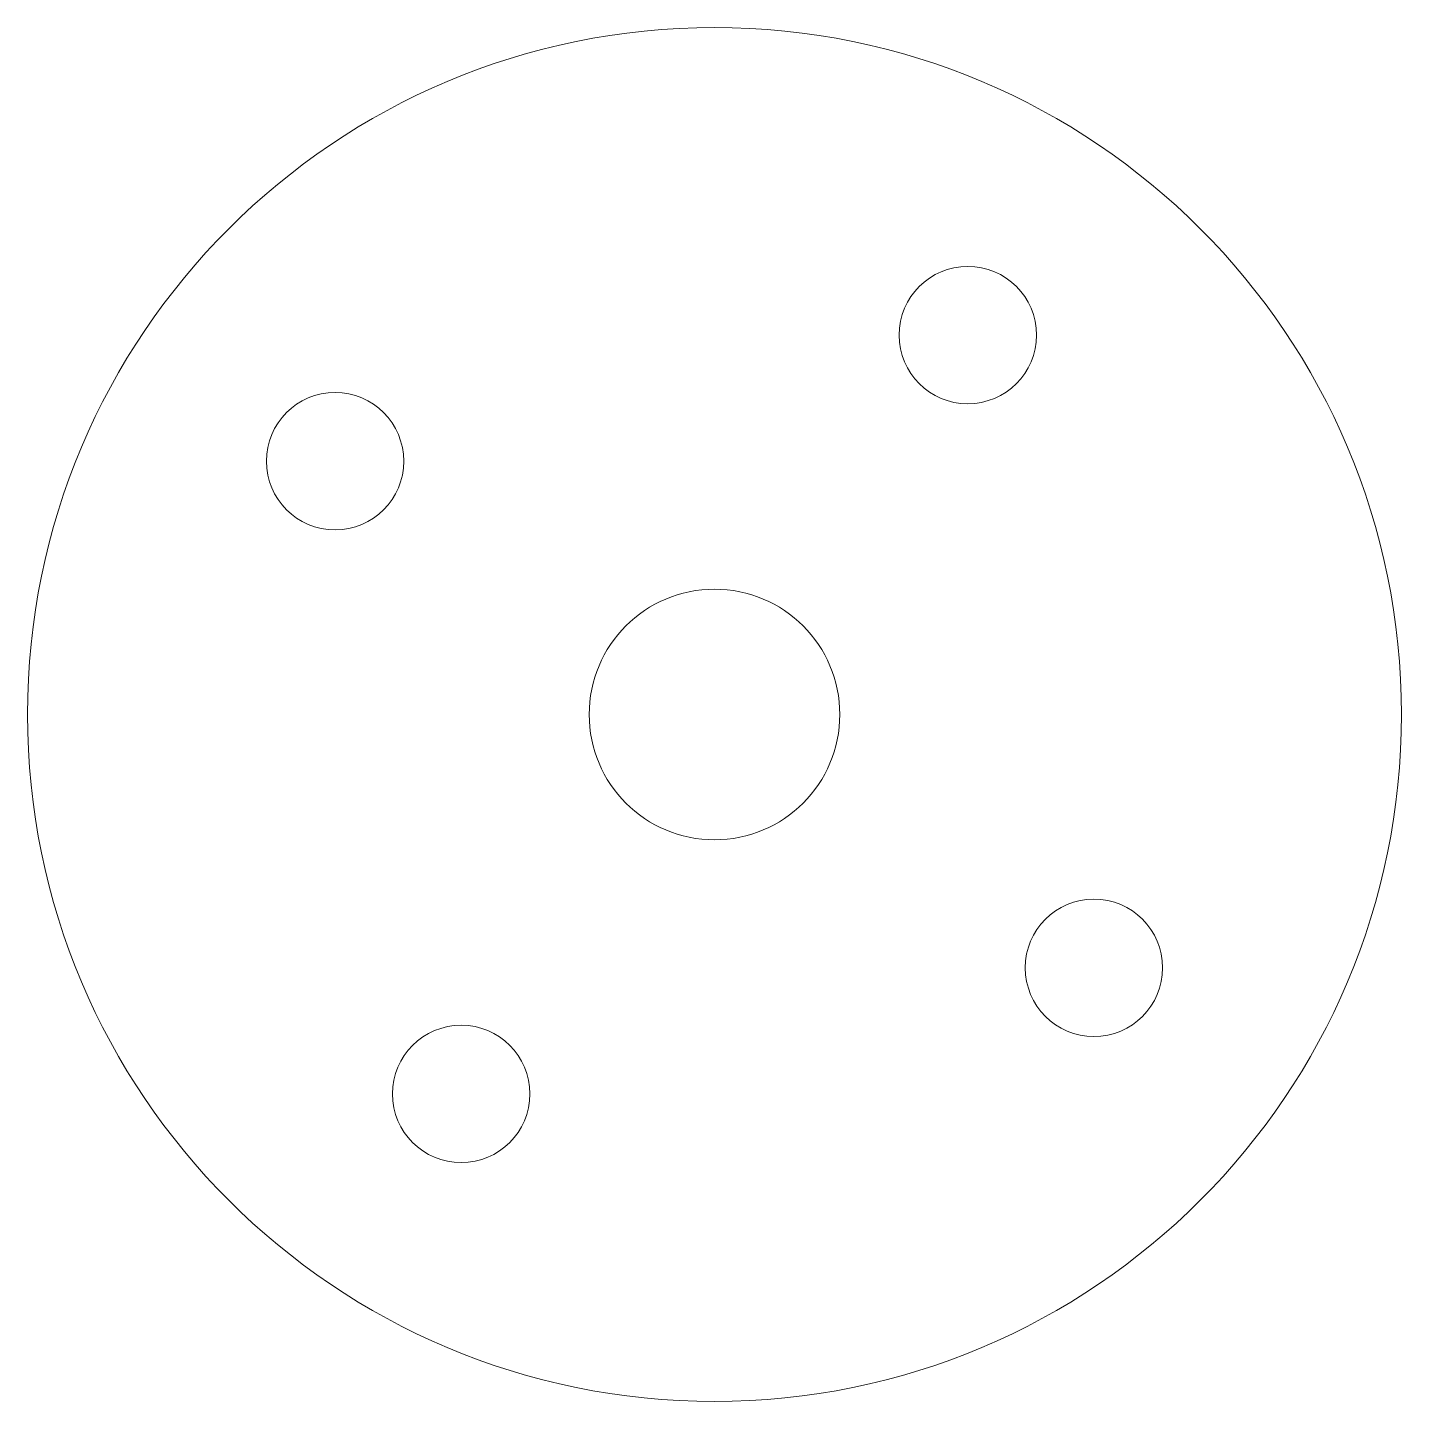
# Model space of a CAD drawing. Header units: inches. Extents: x -0.62 to 0.62, y -0.62 to 0.62.
import ezdxf

# ---------------------------------------------------------------- set-up
doc = ezdxf.new("R2010")
doc.units = ezdxf.units.IN
doc.header["$MEASUREMENT"] = 0

msp = doc.modelspace()

# ---------------------------------------------------------------- linework, layer by layer
at = {"color": 7, "linetype": 'Continuous', "lineweight": 15}
for centre, radius in [((0, 0), 0.625), ((0.2304, 0.3452), 0.0625), ((-0.3452, 0.2304), 0.0625), ((0, 0), 0.114), ((0.3452, -0.2304), 0.0625), ((-0.2304, -0.3452), 0.0625)]:
    msp.add_circle(centre, radius, dxfattribs=at)

doc.saveas('drawing.dxf')
